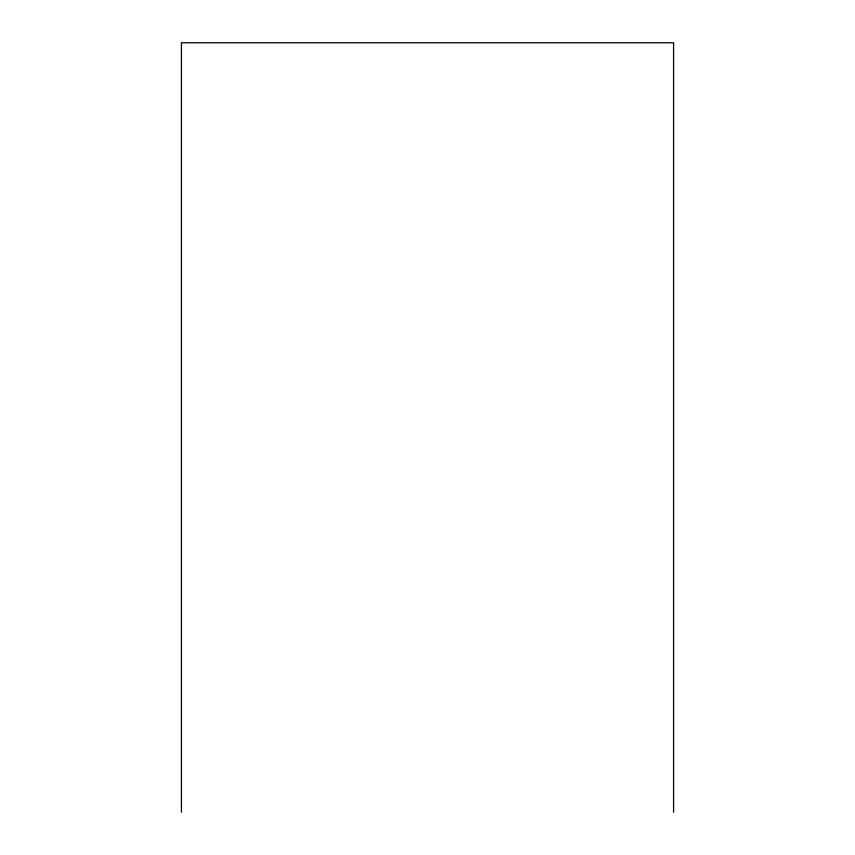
<?xml version="1.0" encoding="UTF-8"?>
<svg xmlns="http://www.w3.org/2000/svg" width="855" height="855" viewBox="0 0 855 855"><rect width="100%" height="100%" fill="white"/><g stroke="black" fill="none" stroke-linecap="round" stroke-linejoin="round"><path stroke-width="1.28" d="M673.58 812.25L673.58 42.75L181.42 42.75L181.42 812.25"/></g></svg>
